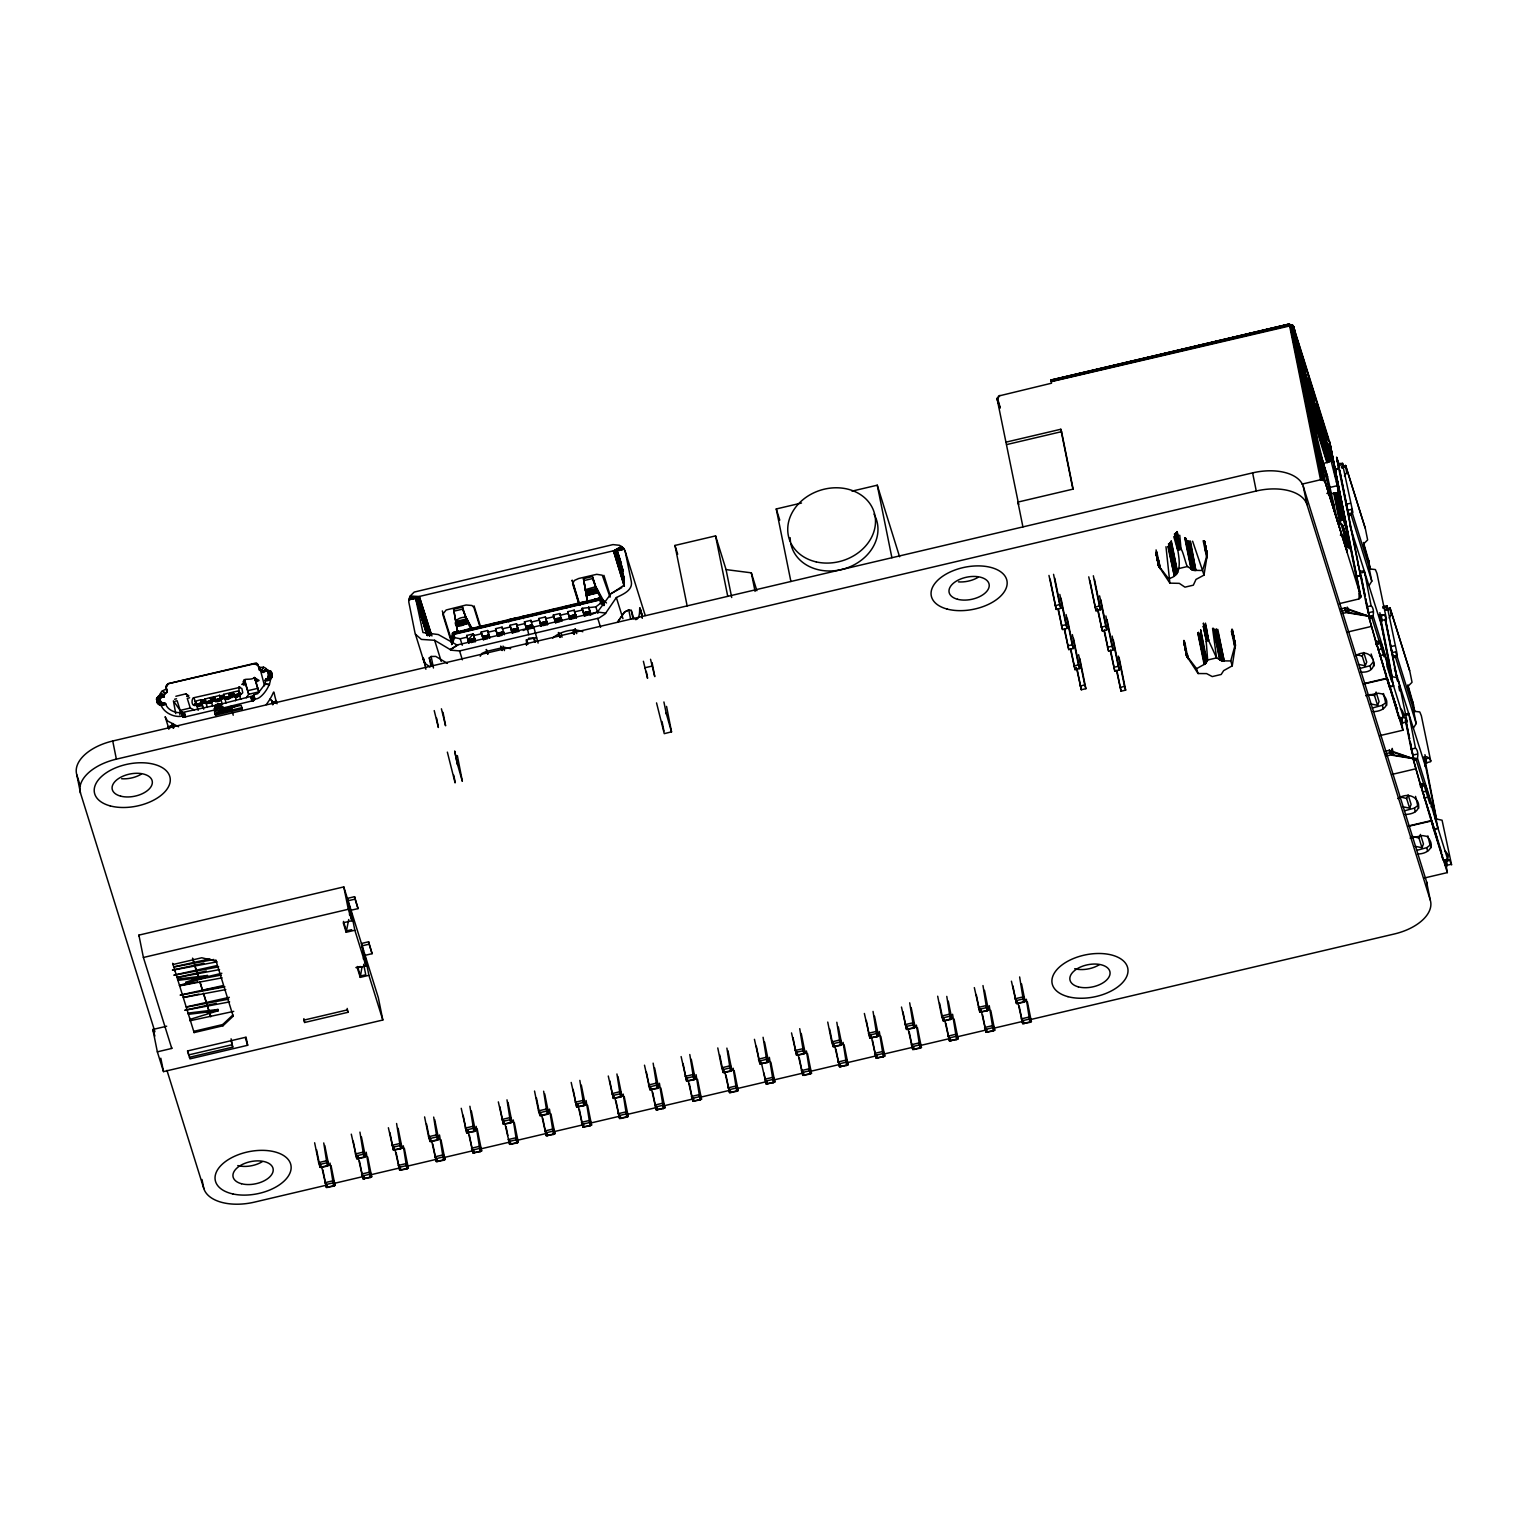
<?xml version="1.0" encoding="UTF-8"?>
<svg xmlns="http://www.w3.org/2000/svg" width="1528" height="1528" viewBox="0 0 1528 1528"><rect width="100%" height="100%" fill="white"/><g stroke="black" fill="none" stroke-linecap="round" stroke-linejoin="round"><path stroke-width="1.5" d="M219.516 708.725C217.072 695.144 215.849 711.284 221.77 708.304L253.954 700.454L253.648 694.801L257.735 693.674L265.318 683.761L265.356 680.781C270.8 681.545 274.925 675.166 270.055 671.231C263.637 668.557 265.108 675.682 260.639 670.62C257.277 670.467 260.123 662.025 254.851 663.286L168.29 683.646L165.96 687.619M429.998 667.01L424.746 663.152L423.256 658.014M451.352 642.849L450.703 639.621L452.651 632.955L458.725 631.885M464.951 629.842L473.241 628.791M479.391 626.747L487.68 625.391M493.831 623.348L502.101 622.011M524.448 621.877L525.842 626.423L532.355 624.914L533.138 627.97L526.644 629.498L524.448 621.877L530.942 620.349L533.138 627.97M537.359 613.377L545.4 611.83M551.532 609.767L559.821 608.431M553.308 615.096L555.504 622.717L561.521 619.547L554.874 620.425L561.215 618.114L554.702 619.623L553.308 615.096L559.802 613.568L561.998 621.189C562.839 615.708 551.818 618.171 555.504 622.717L559.821 621.705M566.315 606.902L573.898 604.515M606.501 602.968L600.313 597.983L452.651 632.955L456.643 632.076M1005.844 442.184L1060.814 429.253L1072.885 489.151L1017.915 502.082L1018.66 504.488L997.173 399.209L998.567 396.038L1051.531 383.203L1050.977 380.014L1289.231 323.993L1293.643 326.476L1302.123 362.613L1331.576 457.292L1329.417 461.571L1322.293 463.843M1289.231 323.993L1320.517 479.773L1324.814 480.919L1347.276 552.009L1344.315 537.417L1340.686 534.475M1342.635 464.588L1342.635 463.347L1338.031 463.633L1338.299 465.601L1342.635 464.588L1352.891 512.453L1348.746 516.044L1360.13 573.153M1397.7 681.278L1393.154 658.434L1397.299 654.844L1387.042 605.718L1382.706 606.731M1232.771 631.694L1235.426 645.389L1232.256 665.826L1223.641 670.639L1221.178 674.478L1212.258 676.579L1206.604 673.6L1198.086 673.542L1186.626 655.97L1183.665 640.729M1365.325 574.108L1365.058 575.254M265.356 680.781C270.456 678.795 266.636 664.241 268.852 673.791L272.175 674.956L271.105 671.441L266.923 670.009M595.175 600.122L600.313 597.983L600.428 603.369L603.942 605.585M462.354 781.171L457.349 755.615M656.543 702.899L664.26 733.65L671.537 731.836L666.552 706.394M182.844 716.88C181.431 703.816 179.903 719.707 185.556 716.823L215.696 709.718C220.987 709.412 214.627 702.46 220.72 704.179L253.686 695.698M1158.53 565.876L1155.894 552.372L1158.491 565.57L1168.462 578.539C1182.787 576.151 1179.253 559.611 1177.668 549.278C1181.316 539.9 1185.69 565.895 1187.504 566.506L1193.158 570.288L1202.555 570.517L1203.988 575.12L1196.004 579.418L1193.33 585.186L1184.945 587.153L1179.291 583.352L1169.894 583.142L1158.53 565.876L1156.314 553.231M243.888 685.06L243.143 681.431L244.957 681.01L248.701 694.285L258.805 691.897L255.061 678.623L255.806 682.252L259.091 680.418L254.412 677.706C250.535 680.991 240.794 676.961 245.072 682.653L241.749 684.391L245.702 684.639L248.701 694.285L246.275 697.78M1302.123 362.613L1303.69 377.683M181.813 712.468C176.026 713.633 167.488 709.985 165.788 704.217C155.55 709.832 155.054 694.61 164.203 696.348C163.515 692.833 169.608 692.833 166.476 688.861L162.312 691A7.678 6.379 -17.3 0 0 160.497 693.349L159.791 696.023M534.876 642.142L533.635 638.169L526.415 639.869L526.491 645.37M258.308 665.902L254.737 663.706L167.755 683.837L166.055 686.034L167.106 692.165M179.865 714.856L180.17 710.405L177.153 700.76L175.338 701.18M233.23 715.219L231.759 710.043L220.013 711.15L215.295 713.92L241.997 707.636L242.245 708.839L215.543 715.123L215.295 713.92L220.49 711.876L217.473 704.217M230.843 708.152L238.884 704.847L215.295 713.92L228.34 708.228M226.087 702.976L223.68 694.342L238.406 690.885L240.354 694.915L242.742 692.776L241.882 688.498L238.693 687.161L240.259 687.294L193.96 697.685C191.344 698.029 190.675 707.54 196.577 705.21L198.162 710.348M165.788 704.217C159.103 704.274 155.894 690.79 164.336 696.959M1311.826 417.354L1293.738 326.801L1291.599 325.502L1051.226 381.675M1207.235 554.721L1204.58 541.581L1207.235 555.103L1203.988 575.12M193.578 704.561L194.228 705.229M467.358 622.259L456.49 624.818L453.587 609.233L462.564 607.113L466.384 620.024L471.101 629.441M585.243 588.547L587.573 602.204L583.448 578.692L592.425 576.572L596.245 589.483L600.962 598.9M349.473 914.89L350.332 907.88L343.781 886.909L138.895 935.117L143.403 957.483L171.766 1048.437L157.346 1051.837L152.838 1029.471L166.686 1026.224M416.036 600.275L419.283 596.474L613.473 550.787L618.019 553.136L624.016 585.224L610.818 593.972L597.467 612.059L456.967 645.007L438.326 634.559L422.95 632.516L416.036 600.275L426.732 634.387M480.212 656.276L481.969 653.411L486.286 651.444L504.316 647.261L510.658 648.712M157.728 703.453L159.752 700.76L157.174 702.498L157.651 697.666L160.306 695.144L157.174 702.498L157.728 703.453L160.115 701.199L158.129 703.873L160.516 701.6L158.568 704.255L160.994 701.944L159.046 704.561L161.49 702.211L159.542 704.79M157.021 702.04L157.269 697.799L159.867 695.202L159.218 699.576L157.021 702.04L156.544 698.716L159.447 695.336L156.945 698.048M173.237 723.565L173.676 727.939L171.995 723.642M165.883 687.027L168.29 683.646M157.346 1051.837L163.515 1071.605L382.821 1020.016L368.897 975.322L360.245 977.366L357.285 967.873L365.937 965.83L354.84 930.246L346.168 932.271L348.728 919.512M357.285 967.873L357.514 966.517L360.474 976.01L365.765 974.769L363.645 964.34M360.245 977.366L361.926 967.434M363.358 958.992L364.39 952.975L368.897 975.322M452.059 642.18L453.491 632.917M452.078 642.237L453.606 633.108L599.759 598.728L604.4 604.171L599.721 599.033M1232.256 665.826L1230.747 660.936L1222.228 660.879L1216.574 657.899L1207.54 638.131L1206.165 640.824L1207.655 660L1205.191 663.84L1196.577 668.653L1198.086 673.542M454.141 634.75L451.677 644.453L453.931 633.967L599.74 599.664L604.381 604.553L599.702 599.339L453.835 633.642L454.714 637.654L451.677 644.453L453.721 633.375M220.49 711.876L223.47 711.322M227.882 708.476L231.549 708.419L227.939 708.247M585.51 590.075L585.358 589.101M451.677 644.453L454.026 634.33L599.778 600.026L604.4 604.687L599.836 600.466M166.361 689.319L166.858 692.566M258.709 667.602L263.465 667.201A7.678 6.379 -17.3 0 1 266.025 668.519L267.935 671.269M1303.269 372.985L1293.738 326.801L1324.814 480.919L1360.837 596.436L1358.831 598.976L1339.388 603.636M1400.412 708.725C1404.461 710.997 1404.805 720.624 1399.132 717.606M1446.137 852.185C1452.841 858.984 1440.77 864.905 1442.47 854.725M1230.747 660.936L1235.235 644.549L1232.275 629.345L1235.426 644.892M1328.653 444.361L1329.818 442.719L1328.52 440.541M1373.519 661.605L1370.1 665.711L1359.996 668.443M1383.489 693.559L1385.667 702.746L1382.42 705.267L1372.373 707.98M1415.539 796.394L1417.736 805.581L1414.489 808.102L1404.404 810.833M1427.878 835.931L1430.055 845.137L1426.827 847.639L1416.762 850.37M1192.604 541.179L1202.555 570.517L1207.235 554.339M254.737 663.706L256.589 663.381L258.137 665.329M1348.422 513.465L1339.617 469.822L1348.746 516.044M1392.81 655.856L1385.418 619.05L1393.154 658.434M251.929 701.199L250.878 697.074L252.483 701.027L252.005 696.73L253.514 700.664L253.285 696.119C255.653 707.426 277.676 680.934 268.221 672.511L270.418 671.174M465.792 616.644L468.065 623.386L456.681 626.06L457.751 632.592L453.587 609.233M595.653 586.084L597.925 592.826L586.523 595.519L585.74 591.508L587.497 602.471M1365.249 665.769L1366.72 662.063L1363.74 652.513L1362.231 656.104L1365.249 665.769L1358.43 664.394M1377.568 705.325L1379.058 701.619L1376.079 692.069L1374.551 695.66L1377.568 705.325L1370.769 703.95M1409.637 808.159L1411.108 804.454L1408.148 794.904L1406.62 798.495L1409.637 808.159L1402.838 806.784M1421.976 847.696L1423.447 843.991L1420.467 834.46L1418.958 838.032L1421.976 847.696L1415.157 846.321M314.634 1142.772L318.645 1162.598L320.116 1167.354L321.548 1167.43L327.336 1166.074L323.745 1142.944M321.797 1167.277L326.381 1187.447L333.601 1186.167L330.01 1163.037M351.287 1134.158L356.769 1158.721L363.97 1157.441L359.939 1132.114M357.991 1156.448L363.034 1178.814L370.234 1177.534L366.204 1152.207M388.379 1127.74L393.422 1150.106L400.623 1148.827L396.592 1123.5M395.083 1150.03L399.687 1170.2L406.887 1168.92L403.296 1145.79M424.593 1116.911L428.585 1136.736L430.056 1141.492L431.507 1141.569L437.275 1140.213L433.685 1117.083M431.736 1141.416L436.32 1161.586L443.54 1160.306L439.51 1134.979M461.227 1108.297L466.708 1132.859L473.928 1131.58L469.898 1106.253M467.95 1130.586L472.973 1152.952L480.193 1151.673L476.163 1126.346M498.338 1101.879L503.361 1124.245L510.581 1122.965L506.99 1099.835M505.042 1124.169L509.626 1144.338L516.846 1143.059L513.255 1119.928M534.533 1091.049L538.524 1110.875L540.014 1115.631L541.447 1115.707L547.215 1114.351L543.643 1091.221M541.695 1115.555L546.279 1135.724L553.48 1134.445L549.45 1109.099M571.186 1082.435L576.667 1106.998L583.868 1105.718L579.838 1080.391M577.89 1104.725L582.932 1127.091L590.133 1125.811L586.103 1100.485M608.278 1076.018L613.32 1098.384L620.521 1097.104L616.93 1073.974M614.982 1098.307L619.585 1118.477L626.786 1117.197L623.195 1094.067M644.491 1065.188L649.954 1089.77L657.174 1088.49L653.144 1063.144M651.635 1089.693L656.219 1109.844L663.438 1108.564L659.408 1083.237M681.125 1056.574L686.607 1081.136L693.827 1079.857L689.796 1054.53M688.288 1081.06L692.872 1101.23L700.091 1099.95L696.061 1074.623M717.778 1047.941L721.77 1067.766L723.26 1072.522L724.692 1072.599L730.479 1071.243L726.889 1048.112M724.941 1072.446L729.524 1092.615L736.744 1091.336L733.154 1068.206M754.431 1039.326L759.913 1063.889L767.113 1062.609L763.083 1037.283M761.593 1063.813L766.177 1083.982L773.378 1082.703L769.348 1057.376M791.523 1032.909L796.566 1055.275L803.766 1053.995L799.736 1028.669M798.227 1055.199L802.83 1075.368L810.031 1074.089L806.44 1050.958M827.737 1022.079L831.729 1041.905L833.199 1046.661L834.651 1046.737L840.419 1045.381L836.828 1022.251M834.88 1046.584L839.464 1066.754L846.684 1065.474L843.093 1042.344M864.37 1013.465L869.852 1038.028L877.072 1036.748L873.042 1011.421M871.094 1035.755L876.117 1058.121L883.337 1056.841L879.307 1031.515M901.482 1007.048L906.505 1029.414L913.725 1028.134L909.695 1002.807M908.186 1029.337L912.77 1049.507L919.99 1048.227L916.399 1025.097M937.676 996.218L941.668 1016.044L943.158 1020.8L944.591 1020.876L950.359 1019.52L946.787 996.39M944.839 1020.723L949.423 1040.874L956.624 1039.613L952.593 1014.267M974.329 987.604L979.811 1012.166L987.012 1010.887L982.981 985.56M981.033 1009.893L986.076 1032.26L993.276 1030.98L989.246 1005.653M1011.421 981.186L1016.464 1003.552L1023.665 1002.272L1019.634 976.946M1018.125 1003.476L1022.71 1023.645L1029.929 1022.366L1026.339 999.236M1357.647 565.475L1358.163 563.03M261.67 670.792L263.465 667.201L261.326 670.696M645.236 615.459L624.723 549.946L619.585 545.305L612.976 544.598L414.203 592.081L410.268 595.958L408.74 601.726L414.947 632.668L424.001 661.758M552.735 638.055C559.687 631.599 573.955 627.721 582.798 631.732M1387.615 610.321L1387.042 605.718M1369.107 585.51L1371.8 581.194L1368.534 564.997L1351.573 510.619M1413.515 727.901L1416.189 723.565L1412.922 707.369L1395.981 652.991M415.387 634.158L421.384 639.411L434.64 640.289L451.257 650.202L459.584 650.928L599.014 618.057L605.088 614.008L616.357 597.543C622.488 594.507 632.859 590.553 631.351 581.748L625.086 550.844M617.885 621.743L624.57 612.002L628.791 609.978L631.255 610.379L633.91 618.84M617.522 622.144L624.207 612.461M999.885 395.389L997.173 399.209L999.98 408.224M158.702 696.673L156.544 699.633L160.306 695.144M230.059 697.322C236.783 699.499 231.244 687.18 234.166 695.813C235.427 701.829 246.256 689.185 234.07 695.393M194.037 697.799C192.146 697.494 195.527 698.525 194.648 701.428L200.894 699.709L203.702 709.145M1398.999 718.179L1376.938 644.835L1379.44 641.512L1381.369 643.689L1393.536 685.766L1389.2 686.779L1368.534 616.204L1344.946 607.915L1340.362 609.042M1441.63 852.337L1421.346 787.206L1423.848 783.883L1425.758 786.06L1437.924 828.138L1433.608 829.169L1412.922 758.595L1389.334 750.286L1384.75 751.432M266.197 704.637C277.447 689.835 271.201 686.301 277.046 703.797M1304.148 384.827L1305.16 382.63L1293.738 326.801M1342.978 468.217L1342.635 463.347M1365.65 598.689L1369.088 615.975L1347.333 612.365L1348.25 609.748L1368.534 616.204C1373.424 622.87 1375.372 608.851 1371.113 605.776L1364.332 570.918L1359.71 571.224L1359.996 573.191L1364.332 572.179M1417.315 759.034L1413.553 758.117L1410.038 741.042L1413.476 758.365L1391.721 754.756L1392.638 752.12L1412.922 758.595C1417.812 765.241 1419.76 751.241 1415.501 748.166L1408.74 713.309L1404.404 714.321M158.893 695.87L156.505 699.136L159.867 695.202M1365.726 695.756L1378.275 693.234L1382.534 693.999C1392.275 703.95 1383.795 711.647 1373.099 711.609M1410.115 838.127L1422.663 835.625L1426.923 836.37C1436.664 846.34 1428.202 854.037 1417.487 853.999M157.174 702.498L159.389 700.034M163.725 702.765L161.471 705.229L165.712 703.911M1375.582 641.168L1376.308 644.797L1379.44 641.512L1375.582 641.168L1369.413 618.553M1386.66 664.451L1388.494 660.306L1381.331 624.78L1349.969 525.842M1419.97 783.558L1420.696 787.187L1423.848 783.883L1419.97 783.558L1413.82 760.925M1431.067 806.841L1432.882 802.678M1377.129 645.122L1380.185 641.989M1421.517 787.493L1424.573 784.38M1360.76 672.072C1383.241 673.943 1373.195 644.167 1355.68 655.741M1405.168 814.443C1429.96 813.927 1416.38 786.423 1397.795 798.59M223.68 694.342C222.305 699.385 229.754 701.352 230.193 697.035L195.527 705.057C197.093 694.61 193.426 711.704 202.345 704.771M157.403 702.995L159.752 700.76M194.113 1032.584L193.865 1031.343L222.725 1024.543L232.886 1014.955L233.154 1016.196L222.973 1025.785L194.113 1032.584L172.664 963.308L172.912 964.55L201.772 957.769L216.002 961.207L215.754 959.966L233.154 1016.196M164.126 702.842L161.471 705.229L165.54 703.682M635.266 619.547C641.913 620.139 638.379 601.402 640.538 610.092M611.563 593.246L621.8 587.631M1389.2 618.057L1391.11 614.676L1389.831 607.628L1409.752 671.002L1412.044 682.309L1407.918 686.339L1414.718 711.36L1419.779 711.933L1421.365 715.811L1430.628 760.505C1432.118 763.675 1428.202 753.953 1423.829 757.315L1436.263 818.97L1442.069 820.211L1451.6 864.924L1449.709 860.379L1444.495 859.825L1445.87 866.605L1443.807 859.806M430.972 666.227L429.292 657.899L431.144 656.467L435.747 656.41L447.437 663.4M588.662 606.769L590.839 614.409L584.345 615.937L582.168 608.297L595.844 606.864L600.428 603.369M1380.987 614.581L1382.21 621.017L1380.987 617.465C1384.483 609.061 1387.214 623.5 1386.24 618.114L1376.976 573.439L1375.391 569.562L1370.31 568.97L1363.53 543.968L1367.636 539.938L1365.363 528.631L1345.729 465.639L1341.393 466.651M1404.709 717.644C1398.578 713.958 1405.13 729.276 1401.653 719.974C1405.206 711.551 1407.88 726.125 1406.906 720.624L1398.655 681.01M1424.936 754.679L1426.617 763.389L1425.395 759.836L1428.451 757.525M1446.08 859.538L1447.264 865.956L1446.061 862.346L1449.117 860.035M164.47 702.956L161.471 705.229L165.349 703.472M263.083 671.594L266.541 668.997L262.816 671.384M1344.411 475.972L1346.684 472.706L1345.442 465.257L1365.211 528.096M465.983 617.197C451.18 616.949 451.868 632.554 467.625 622.794M595.844 586.637L585.453 589.636M457.426 645.007L450.263 649.667L457.903 644.969M164.814 703.109L161.471 705.229L165.1 703.281M1359.156 598.823L1359.041 593.628M240.755 699.385L239.38 694.934L240.985 694.17L239.266 694.533L239.724 692.49L238.865 692.986L240.354 694.915M621.476 546.279L613.912 550.729L623.94 583.868M1173.79 536.614L1177.687 550.233L1180.724 548.59L1177.668 549.278L1174.459 533.921M1177.668 549.278L1180.323 547.845L1177.209 531.687M571.911 633.375L573.936 632.306L573.401 630.319M163.649 696.023L160.001 697.971L164.241 696.653M541.065 626.117L547.1 622.946L546.795 621.514L545.362 616.968L538.868 618.496L541.065 626.117L538.868 618.496M327.336 1166.074L328.768 1165.31L324.776 1145.484M363.97 1157.441L365.421 1156.696L361.429 1136.87M400.623 1148.827L402.074 1148.063L398.082 1128.237M333.601 1186.167L335.033 1185.403L331.041 1165.577M437.275 1140.213L438.727 1139.449L434.716 1119.623M370.234 1177.534L371.686 1176.789L367.694 1156.963M473.928 1131.58L475.38 1130.835L471.369 1111.009M406.887 1168.92L408.339 1168.156L404.347 1148.33M510.581 1122.965L512.014 1122.201L508.022 1102.376M443.54 1160.306L444.992 1159.542L440.981 1139.716M547.215 1114.351L548.667 1113.587L544.675 1093.761M480.193 1151.673L481.645 1150.928L477.194 1128.886M583.868 1105.718L585.319 1104.973L581.328 1085.147M516.846 1143.059L518.279 1142.295L514.287 1122.469M620.521 1097.104L621.972 1096.34L617.961 1076.514M553.48 1134.445L554.931 1133.68L550.939 1113.855M657.174 1088.49L658.625 1087.726L654.614 1067.9M590.133 1125.811L591.584 1125.066L587.592 1105.241M693.827 1079.857L695.259 1079.112L691.267 1059.267M626.786 1117.197L628.237 1116.433L624.226 1096.607M730.479 1071.243L731.912 1070.479L727.92 1050.653M663.438 1108.564L664.89 1107.819L660.879 1087.993M767.113 1062.609L768.565 1061.865L764.573 1042.039M700.091 1099.95L701.524 1099.186L697.532 1079.36M803.766 1053.995L805.218 1053.231L801.226 1033.405M736.744 1091.336L738.177 1090.572L734.185 1070.746M840.419 1045.381L841.871 1044.617L838.318 1026.988M773.378 1082.703L774.83 1081.958L770.838 1062.132M877.072 1036.748L878.524 1036.003L874.513 1016.177M810.031 1074.089L811.483 1073.324L807.491 1053.499M913.725 1028.134L915.157 1027.37L911.165 1007.544M846.684 1065.474L848.135 1064.71L844.124 1044.885M950.359 1019.52L951.81 1018.756L948.258 1001.126M883.337 1056.841L884.769 1056.096L880.777 1036.27M987.012 1010.887L988.463 1010.142L984.471 990.316M919.99 1048.227L921.422 1047.463L917.43 1027.637M1023.665 1002.272L1025.116 1001.509L1021.563 983.898M956.624 1039.613L958.075 1038.849L954.083 1019.023M993.276 1030.98L994.728 1030.216L990.736 1010.39M1029.929 1022.366L1031.381 1021.602L1027.37 1001.776M624.092 582.378L614.332 550.729L622.297 546.871L613.912 550.729L623.882 582.378M624.57 612.002L628.791 609.978L630.644 619.203M229.945 696.959L233.536 694.247C223.986 691.783 235.465 698.372 224.941 698.716L223.833 695.068L219.803 696.004L222.458 704.733M163.878 696.214L160.001 697.971L164.088 696.443M523.302 630.491L527.485 628.619L528.707 634.674M215.295 713.92L220.51 711.647M624.322 580.201L615.173 550.825L623.023 547.559L614.753 550.768L623.882 580.143M590.171 615.02L596.569 612.365M1356.444 576.954L1360.799 575.158L1365.211 596.531L1360.913 574.872M1356.367 576.915L1360.436 575.311L1356.176 576.877M215.696 709.718L214.665 705.592L216.269 709.546C214.359 704.733 218.026 702.67 218.084 708.725L216.69 704.866L217.301 709.183L215.792 705.248L181.622 712.64M219.65 695.297L221.006 700.053L215.658 701.295L214.359 696.787L215.754 701.619L221.102 700.359L219.65 695.297C212.583 698.277 196.577 697.169 203.281 708.343M215.295 699.709L220.643 698.449L215.372 700.091L214.359 696.787L215.467 700.492L220.72 698.831L219.803 696.004L223.947 695.622L220.185 697.685L224.215 696.73L220.318 698.239L224.349 697.284L220.452 698.716L224.616 698.22M234.357 696.634L239.571 694.82L238.502 691.344L239.476 694.419L234.262 696.233L233.268 693.139L229.181 693.808L230.193 697.035L229.295 694.361L233.268 693.139L234.357 696.634L239.667 695.24L238.693 687.39M489.246 636.03L483.345 639.697L482.924 638.188L489.075 635.094L487.661 630.529L481.167 632.057L483.345 639.697L487.68 638.666M495.588 628.676L497.154 634.005L503.801 633.127L497.784 636.297L495.588 628.676L502.082 627.149L504.278 634.769L503.495 631.809L497.154 634.005L497.784 636.297L502.101 635.285M497.345 634.788L503.686 632.649M510.027 625.277L511.574 630.606L518.24 629.727L512.205 632.898L511.784 631.408L517.935 628.409L516.521 623.749L510.027 625.277L512.205 632.898L518.699 631.37L518.107 629.249M526.205 628.008L532.355 625.028L525.842 626.423L532.661 626.327L526.644 629.498L526.205 628.008L532.546 625.85M540.645 624.608L546.967 622.469M555.065 621.208L561.406 619.069M567.728 611.697L569.295 617.025L575.941 616.147L569.925 619.317L569.505 617.828L575.655 614.829L574.222 610.169L567.728 611.697L569.925 619.317L576.419 617.789L575.827 615.669M582.168 608.297L583.734 613.645L590.381 612.766L584.345 615.937L583.925 614.428L590.266 612.27M1206.222 641.76L1209.145 639.869M224.845 698.296L230.098 696.615L229.181 693.808L233.154 692.604L234.166 695.813L239.399 694.037M189.587 697.78L187.256 698.372L190.274 708.018L194.4 709.985M623.863 578.004L615.574 550.92L623.691 548.285L615.173 550.825M196.539 704.121L201.868 702.88L196.615 704.504L195.699 701.677L196.806 705.325L202.04 703.644L200.894 699.709M215.658 701.295L220.911 699.671L215.563 700.913L214.455 697.265L210.406 698.22L211.723 702.555L206.184 703.128L211.418 701.447L210.31 697.742L212.659 706.127M196.711 704.905L201.963 703.243L201.028 700.416L205.077 699.48C203.53 707.579 219.631 698.372 206.375 703.816M206.089 702.708L211.341 701.027L210.406 698.22L214.569 697.818L215.563 700.913L220.796 699.232L219.917 696.558L223.947 695.622M235.465 700.779C238.387 692.471 223.489 697.532 233.536 694.247M229.697 696.023L233.669 694.82L229.83 696.52L233.918 695.775M185.671 982.16L196.558 978.818M200.913 977.481L207.426 975.494L207.674 976.736L179.406 985.407M207.139 1012.797L218.026 1009.454L218.275 1010.715L190.007 1019.367L189.739 1018.125M196.997 706.031L202.25 704.465L201.028 700.416L205.191 700.034L207.33 707.388M215.754 701.619L221.006 700.053M225.132 699.404L230.384 697.838L229.295 694.361L233.402 693.693L229.563 695.488M597.238 599.53L601.383 598.346L595.08 599.797L601.134 598.193M616.338 551.207L622.755 571.606L616.338 551.207L624.245 549.087L615.975 551.054L624.303 578.138M234.166 695.813L239.476 694.419M599.893 598.288L594.831 599.587L599.816 598.499M239.877 696.042L234.452 696.997L239.667 695.24L238.731 692.432L239.724 692.49M458.457 631.484L453.377 632.745L458.476 631.656M594.984 599.568L600.905 598.078M458.629 631.637L452.536 633.146L456.662 632.306M1341.145 611.41L1345.69 610.283L1348.059 611.429L1347.238 607.055M1385.552 753.781L1390.079 752.674L1392.466 753.801L1391.645 749.427M456.624 632.382L452.441 633.375L456.7 632.592M497.02 633.26L503.495 631.809M511.441 629.861L517.935 628.314L511.422 629.803L517.935 628.409L511.784 631.408M532.355 624.914L525.842 626.423M540.301 623.08L546.795 621.514L540.282 623.023L546.795 621.629L540.434 623.825L547.1 622.946L547.559 624.589L543.223 625.601M561.215 618.114L554.702 619.623M569.161 616.281L575.655 614.734L569.123 616.242L575.655 614.829L569.505 617.828M583.601 612.9L590.075 611.334L583.562 612.843L590.075 611.448L583.925 614.428M594.869 599.301L600.485 597.964L594.831 599.262M1051.111 380.281L1289.288 324.127L1051.226 380.625M453.128 632.611L458.476 631.351L452.88 632.688M1051.035 380.071L1289.384 324.375M1050.997 380.453L1289.212 324.413M1051.073 380.873L1289.288 324.834M1051.149 381.37L1289.384 325.33M1006.589 444.591L1061.559 431.66L1073.172 489.246M790.893 581.48L776.262 508.958L801.512 503.018M852.013 491.137L877.263 485.197L899.591 556.784M687.142 605.89L674.956 545.439L715.562 535.889L726.067 569.6L731.702 597.505M454.026 611.143L462.678 609.118L462.564 607.113M585.625 590.782L595.901 588.528L597.925 592.826L596.035 587.134M456.089 622.45L466.384 620.024M585.95 591.909L596.245 589.483M456.242 623.367L466.728 620.903M597.219 591.718L586.332 594.277L586.103 592.807L596.589 590.343M456.356 624.169L467.071 621.648M586.217 593.609L596.932 591.107M597.486 592.234L586.523 595.519L585.682 591.145M456.643 625.792L467.874 623.157M586.504 595.251L597.715 592.597M186.645 696.405L188.823 695.909L185.881 693.827L175.854 696.29M516.292 617.904L508.232 619.776L508.9 621.972L508.595 620.483M530.865 614.905L522.671 616.376L523.34 618.592L523.034 617.083M580.373 602.796L588.586 601.325M174.555 699.251L176.541 698.774M256.971 679.864L254.412 677.706L255.176 680.285L257.353 679.788M466.728 635.457L468.924 643.078L466.728 635.457L473.222 633.929L475.418 641.55L471.082 642.581M454.714 637.654L460.234 638.761L467.071 637.157M481.511 633.757L473.565 635.629L473.222 633.929L468.122 639.946L474.654 638.513L468.217 640.461L474.788 639.258L468.332 640.958L474.979 640.06L468.504 641.588M487.661 630.529L487.986 632.229L495.931 630.357M510.352 626.977L502.425 628.829L502.082 627.149M516.521 623.749L516.846 625.449L524.792 623.577M539.212 620.177L531.286 622.049L530.942 620.349M545.362 616.968L545.706 618.649L553.652 616.777M568.072 613.396L560.146 615.249L559.802 613.568M574.222 610.169L574.566 611.869L582.512 609.997M205.191 700.034L201.161 700.97L205.325 700.588L201.429 702.097L205.459 701.142L201.562 702.651L205.86 702.632M247.975 690.656L258.079 688.288M205.917 701.925L211.246 700.664L205.993 702.288L204.924 698.754M224.673 697.513L230.021 696.252L224.75 697.876L223.833 695.068M230.098 696.615L195.393 704.618L194.992 703.014L196.577 705.21M196.806 705.325L202.25 704.465M224.941 698.716L230.384 697.838M211.628 702.25L206.28 703.51L211.532 701.868L210.539 698.774L214.455 697.265M175.739 713.614L173.409 700.874L180.17 710.405L190.274 708.018M181.717 712.163L182.558 716.097C171.843 718.389 158.167 709.508 159.886 697.36M213.996 708.706L223.012 706.585M178.604 726.774L167.488 720.949L165.139 716.689L168.214 726.64L172.53 725.609L173.161 728.226M271.545 700.225L272.099 702.192L276.415 701.18L272.251 702.842L272.71 704.809M154.92 1031.725L80.487 793.051L76.839 774.925A44.522 24.773 -11.4 0 1 112.728 741.004L1252.616 472.878A44.522 24.773 -11.4 0 1 1303.288 486.42L1426.617 881.923L1430.265 900.049A44.522 24.773 -11.4 0 1 1394.376 933.971L1029.891 1019.711M172.855 726.908L168.519 727.939L168.214 726.64M276.74 702.479L272.404 703.491L276.587 701.829L272.099 702.192M1341.393 467.893L1345.729 466.88M80.487 793.051A44.522 24.773 -11.4 0 1 116.376 759.149L1256.264 491.004A44.522 24.773 -11.4 0 1 1306.956 504.546L1430.265 900.049M1301.971 484.128L1320.517 479.773M1328.138 487.852L1337.325 485.694L1340.171 494.843M1329.112 494.193L1335.376 492.856L1339.674 494.002L1329.761 442.318L1293.204 325.674M644.701 667.812L651.921 666.112M1350.427 503.266L1346.111 504.297L1348.498 513.217L1352.242 514.153M1177.687 550.233L1181.068 549.45L1179.75 535.22M1347.581 510.295L1351.898 509.282M1337.248 521.086L1344.143 519.482L1346.989 528.612L1350.026 548.628L1347.18 546.718L1343.933 536.576L1340.342 535.163M1179.119 568.473L1187.504 566.506M1055.084 605.68L1059.668 604.611L1060.833 608.316L1056.23 609.405L1048.972 575.426M1094.85 607.113L1099.453 606.024L1100.599 609.748L1096.015 610.818L1088.757 576.839M1061.349 625.773L1065.933 624.704L1067.098 628.409L1062.495 629.498L1058.064 609.481M1101.115 627.206L1105.718 626.117L1106.864 629.842L1102.28 630.911L1097.371 608.583M1067.614 645.866L1072.198 644.778L1073.363 648.502L1068.76 649.591L1064.328 629.574M1107.38 647.299L1111.983 646.21L1113.129 649.935L1108.545 651.004L1104.095 630.988M1073.878 665.96L1078.462 664.871L1079.628 668.596L1075.024 669.684L1070.593 649.667M1372.927 616.663L1369.164 615.727L1366.777 606.807L1371.113 605.776M1113.645 667.373L1118.248 666.303L1119.394 670.028L1114.81 671.098L1110.359 651.081M1382.706 607.991L1387.023 606.979M1368.248 612.804L1372.583 611.773M1385.8 609.023L1390.117 608.01L1409.599 670.486M1385.781 610.283L1390.117 609.271M1080.143 686.053L1084.727 684.964L1085.892 688.689L1081.289 689.758L1076.38 667.43M1207.655 660L1216.574 657.899L1212.563 628.352M1381.904 620.387L1386.24 619.375M1347.467 632.057L1370.635 626.614M1119.909 687.466L1124.513 686.397L1125.659 690.121L1121.074 691.191L1116.624 671.174M1378.046 649.706L1382.382 648.693M1394.835 645.656L1390.499 646.669L1392.887 655.607L1396.649 656.524M358.029 908.606L355.069 899.113L347.849 900.813L350.81 910.287L358.029 908.606L354.572 896.688L347.372 898.388L351.879 920.754L343.227 922.778L346.168 932.271M1391.97 652.666L1396.305 651.654M1379.517 655.703L1383.852 654.691M143.403 957.483L348.308 909.275L351.879 920.754M1364.676 683.436L1386.87 678.203M1363.797 683.971L1387.367 678.527L1397.394 710.1M173.772 966.861L209.947 958.877M172.397 970.089L203.912 963.27M351.688 929.673L346.417 930.915L343.456 921.422M1389.315 687.103L1393.631 686.072L1403.334 717.167M173.963 975.112L216.976 965.581M177.057 977.404L206.337 971.044M205.745 977.06L221.846 973.279M372.087 953.682L369.127 944.189L361.907 945.889L364.867 955.382L372.087 953.682L368.63 941.783L361.429 943.483L365.937 965.83M180.208 995.091L223.222 985.56M1404.385 715.581L1408.72 714.55M186.263 1006.933L229.353 997.326M355.871 967.568L360.474 966.498M1402.57 722.897L1406.906 721.865M184.907 1010.18L216.422 1003.342M1379.784 735.656L1402.933 730.212L1400.737 717.32M189.778 1020.78L233.727 1011.383M1413.553 758.117L1411.165 749.178L1415.501 748.166M1412.636 755.176L1416.972 754.163M347.964 1012.3L347.219 1009.932L303.938 1020.112L304.664 1022.48L347.964 1012.3L347.181 1008.423M1426.293 762.759L1430.628 761.746M189.472 1057.28L232.753 1047.1L232.008 1044.732L188.727 1054.912L187.887 1050.767M1391.874 774.448L1415.024 768.985M247.67 1045.286L189.95 1058.866L187.486 1050.958L245.206 1037.378L247.67 1045.286L246.008 1036.996M1422.453 792.096L1426.77 791.065M1423.924 798.094L1428.241 797.081M1409.064 825.827L1431.278 820.593M1408.205 826.361L1431.774 820.918L1433.722 827.221M1431.946 820.937L1433.703 829.475L1438.039 828.462L1447.723 859.538M1446.978 865.268L1451.294 864.256M1424.172 878.046L1447.341 872.603L1445.144 859.691M316.563 1149.725L320.116 1167.354L328.768 1165.31L327.298 1160.573L318.645 1162.598L320.574 1164.26L326.343 1162.903M353.216 1141.11L356.769 1158.721L365.421 1156.696L363.951 1151.94L355.279 1153.984L357.227 1155.645L362.995 1154.289M389.869 1132.477L393.422 1150.106L402.074 1148.063L400.584 1143.326L391.932 1145.37L393.861 1147.031L399.648 1145.656M426.503 1123.863L430.056 1141.492L438.727 1139.449L437.237 1134.712L428.585 1136.736L430.514 1138.398L436.282 1137.042M463.156 1115.249L466.708 1132.859L475.38 1130.835L473.89 1126.079L465.238 1128.122L467.167 1129.784L472.935 1128.428M499.809 1106.616L503.361 1124.245L512.014 1122.201L510.543 1117.465L501.891 1119.489L503.82 1121.151L509.588 1119.795M536.462 1098.002L540.014 1115.631L548.667 1113.587L547.196 1108.831L538.524 1110.875L540.473 1112.537L546.241 1111.181M573.115 1089.388L576.667 1106.998L585.319 1104.973L583.83 1100.217L575.177 1102.261L577.106 1103.923L582.894 1102.567M609.748 1080.754L613.32 1098.384L621.972 1096.34L620.483 1091.603L611.83 1093.628L613.759 1095.29L619.528 1093.933M646.401 1072.14L649.954 1089.77L658.625 1087.726L657.135 1082.97L648.483 1085.014L650.412 1086.675L656.18 1085.319M688.765 1080.621L695.259 1079.112L693.788 1074.356L685.136 1076.4L687.065 1078.061L692.833 1076.705M719.707 1054.893L723.26 1072.522L731.912 1070.479L730.441 1065.742L721.77 1067.766L723.718 1069.428L729.486 1068.072M756.36 1046.279L759.913 1063.889L768.565 1061.865L767.094 1057.109L758.423 1059.152L760.371 1060.814L766.139 1059.458M805.218 1053.231L803.728 1048.495L795.076 1050.538L797.005 1052.181L802.792 1050.825M829.647 1029.032L833.199 1046.661L841.871 1044.617L840.381 1039.88L831.729 1041.905L833.658 1043.567L839.426 1042.211M866.3 1020.417L869.852 1038.028L878.524 1036.003L877.034 1031.247L868.381 1033.291L870.311 1034.953L876.079 1033.596M902.952 1011.784L906.505 1029.414L915.157 1027.37L913.687 1022.633L905.034 1024.658L906.963 1026.319L912.732 1024.963M939.605 1003.17L943.158 1020.8L951.81 1018.756L950.34 1014L941.668 1016.044L943.616 1017.705L949.385 1016.349M976.258 994.556L979.811 1012.166L988.463 1010.142L986.973 1005.386L978.321 1007.43L980.25 1009.091L986.037 1007.735M1012.892 985.923L1016.464 1003.552L1025.116 1001.509L1023.626 996.772L1014.974 998.796L1016.903 1000.458L1022.671 999.102M798.724 1054.759L803.059 1053.747M322.828 1169.818L326.381 1187.447L335.033 1185.403L333.562 1180.666L324.91 1182.691L326.839 1184.353L332.607 1182.997M359.481 1161.204L363.034 1178.814L371.686 1176.789L370.215 1172.033L361.544 1174.077L363.492 1175.739L369.26 1174.383M396.134 1152.57L399.687 1170.2L408.339 1168.156L406.849 1163.419L398.197 1165.463L400.126 1167.105L405.913 1165.749M432.768 1143.956L436.32 1161.586L444.992 1159.542L443.502 1154.805L434.85 1156.83L436.779 1158.491L442.547 1157.135M481.645 1150.928L480.155 1146.172L471.503 1148.216L473.432 1149.877L479.2 1148.521M508.748 1139.926L509.626 1144.338L518.279 1142.295L516.808 1137.558L508.156 1139.582L510.085 1141.244L515.853 1139.888M542.726 1118.095L546.279 1135.724L554.931 1133.68L553.461 1128.925L544.789 1130.968L546.737 1132.63L552.506 1131.274M591.584 1125.066L590.094 1120.31L581.442 1122.354L583.371 1124.016L589.159 1122.66M616.013 1100.848L619.585 1118.477L628.237 1116.433L626.747 1111.696L618.095 1113.721L620.024 1115.383L625.792 1114.027M652.666 1092.234L656.219 1109.844L664.89 1107.819L663.4 1103.063L654.748 1105.107L656.677 1106.769L662.445 1105.412M689.319 1083.6L692.872 1101.23L701.524 1099.186L700.053 1094.449L691.401 1096.493L693.33 1098.155L699.098 1096.779M725.972 1074.986L729.524 1092.615L738.177 1090.572L736.706 1085.835L728.035 1087.86L729.983 1089.521L735.751 1088.165M763.943 1072.981L766.177 1083.982L774.83 1081.958L773.359 1077.202L764.688 1079.245L766.636 1080.907L772.404 1079.551M799.278 1057.739L802.83 1075.368L811.483 1073.324L809.993 1068.588L801.341 1070.612L803.27 1072.274L809.057 1070.918M835.911 1049.125L839.464 1066.754L848.135 1064.71L846.646 1059.955L837.993 1061.998L839.923 1063.66L845.691 1062.304M872.564 1040.511L876.117 1058.121L884.769 1056.096L883.299 1051.34L874.646 1053.384L876.575 1055.046L882.344 1053.69M909.217 1031.878L912.77 1049.507L921.422 1047.463L919.951 1042.726L911.299 1044.751L913.228 1046.413L918.996 1045.056M945.87 1023.263L949.423 1040.874L958.075 1038.849L956.604 1034.093L947.933 1036.137L949.881 1037.799L955.649 1036.442M988.234 1031.744L994.728 1030.216L993.238 1025.479L984.586 1027.523L986.515 1029.184L992.302 1027.809M1019.157 1006.016L1022.71 1023.645L1031.381 1021.602L1029.891 1016.865L1021.239 1018.889L1023.168 1020.551L1028.936 1019.195M326.476 1185.174L254.507 1202.116A44.522 24.773 -11.4 0 1 203.816 1188.555L166.953 1070.364M333.429 1183.551L363.607 1176.445M370.578 1174.803L398.445 1168.251M407.728 1166.074L435.575 1159.504M444.877 1157.326L472.725 1150.775M479.697 1149.132L509.874 1142.046M516.846 1140.404L547.024 1133.299M553.976 1131.656L581.843 1125.105M591.126 1122.927L618.993 1116.376M628.275 1114.179L656.123 1107.628M663.095 1105.985L693.273 1098.899M700.244 1097.257L730.422 1090.152M737.394 1088.528L765.241 1081.958M774.524 1079.78L802.391 1073.229M811.674 1071.052L839.54 1064.481M846.493 1062.858L876.671 1055.753M883.642 1054.11L913.82 1047.024M920.792 1045.381L948.64 1038.83M957.941 1036.633L985.789 1030.082M995.072 1027.905L1022.939 1021.353M479.467 1151.424L472.973 1152.952L469.421 1135.342M585.09 1126.594L589.426 1125.563M428.508 633.872L417.106 597.83L408.816 599.759L416.838 598.136L428.184 634.216M482.924 638.188L482.561 636.603L489.075 635.094L482.6 636.66L481.167 632.057M590.152 611.773L583.62 613.167M575.712 615.173L569.199 616.548M561.292 618.573L554.76 619.948M546.852 621.972L540.339 623.348M532.432 625.353L525.899 626.747M503.571 632.153L497.058 633.528M517.992 628.753L511.479 630.128M489.151 635.533L482.619 636.928M482.561 636.603L489.075 635.209L482.714 637.405L489.38 636.507L489.839 638.169L487.986 632.229M179.635 985.655L197.475 981.912M183.303 997.402L198.907 994.136M1397.681 677.84L1391.855 676.579L1379.44 614.944L1384.043 615.135M468.16 640.117L474.692 638.78L473.222 633.929L475.418 641.55M202.517 990.43L223.394 986.42L202.517 990.43L199.71 981.453M174.192 966.957L213.92 959.489M172.721 970.165L217.129 961.819M174.287 975.189L218.695 966.823M177.477 977.519L219.554 969.592M190.885 980.785L221.254 975.074M180.056 985.751L222.114 977.844M180.514 995.167L224.922 986.821M183.723 997.497L225.781 989.59M186.702 1007.048L228.761 999.14M185.213 1010.256L229.62 1001.89M223.413 711.551L231.759 710.043L231.167 708.362M1345.939 611.486L1344.946 607.915L1345.939 611.486L1345.69 610.283M1390.327 753.877L1389.334 750.286L1390.327 753.877L1390.079 752.674M1341.832 613.492L1346.512 612.652L1368.534 616.204L1369.909 618.42L1369.088 615.975M1386.221 755.863L1390.9 755.042L1412.922 758.595L1414.298 760.81L1413.476 758.365M429.731 635.686L417.755 597.257L409.026 598.785L417.411 597.543L429.597 635.782M265.299 680.476L269.692 679.769L266.33 678.623M215.238 700.435L211.074 700.932C216.613 700.664 215.372 695.717 210.673 699.327L214.703 698.372L210.94 700.454L214.97 699.499L215.333 700.798M207.426 975.494L177.592 979.104L177.84 980.365L207.674 976.736M218.026 1009.454L188.173 1013.083L188.422 1014.325L218.275 1010.715M265.299 680.227L269.692 679.769L266.025 678.871M430.858 634.024L418.863 596.608L409.752 596.856L418.481 596.799L430.266 635.323L418.099 597.028L409.332 597.811L417.755 597.257M536.614 637.864L528.516 638.246M265.337 679.941L269.692 679.769L265.796 679.12M1380.987 617.465L1379.44 614.944M264.974 684.315L269.616 684.257M1337.764 522.958L1341.259 523.798L1342.978 526.014L1347.18 546.718M265.452 679.673L269.692 679.769L265.605 679.406M194.896 705.038L196.482 704.847L195.527 705.057M238.998 693.559L239.992 693.616M410.268 595.958L418.863 596.608L430.724 635.094M1326.858 493.372L1329.818 494.251M164.508 694.514L160.211 693.999L164.355 694.82M597.467 612.059L605.776 613.091M726.067 569.6L751.318 572.828L756.895 590.706M268.852 673.791L266.541 670.124L269.692 671.365L272.137 676.541L268.622 675.911L271.965 677.095L268.107 676.942L271.144 678.547L267.801 677.381M272.175 674.956L268.89 674.268L272.232 675.987L268.794 675.357L272.137 676.541M1357.609 654.958L1362.231 656.104M1369.947 694.495L1374.551 695.66M1399.705 796.756L1406.62 798.495M1412.044 836.313L1418.958 838.032M265.318 683.761L269.329 684.945M266.541 670.124L271.373 671.709L267.916 670.372M268.89 674.268L272.232 675.433L269.692 671.365M268.107 676.942L271.449 678.107M268.89 674.803L272.232 675.987M268.126 670.696L271.678 672.53M1290.167 325.502L1321.605 479.601L1324.814 480.919L1347.276 552.009M1389.544 675.089L1390.709 675.758M270.093 699.06L272.595 701.887M671.518 731.988L666.112 712.907M462.277 781.171L457.044 762.739M1345.538 527.16L1346.989 528.612L1350.026 548.628L1345.366 544.083M1389.869 674.956L1391.015 676.044M1444.8 851.115L1445.832 851.879M165.597 693.215L162.312 691L165.33 693.464M1325.731 473.966L1327.565 476.602L1337.267 519.864M244.385 680.17L245.072 682.653L244.365 679.693M185.919 693.884L188.441 695.985M1319.562 452.383L1332.282 501.165M1401.653 719.974L1400.106 717.453L1401.462 724.215L1399.419 717.415M1425.395 759.836L1423.829 757.315M466.174 617.694L472.706 629.479M1390.9 675.72L1391.53 676.694M180.17 710.405L182.902 713.27M1394.357 668.233L1425.719 767.171L1425.013 765.891M1333.333 503.705L1334.402 505.73M1196.577 668.653L1187.867 657.307L1188.612 659.389L1187.734 654.977M1380.624 623.5L1381.331 624.78M455.592 620.177L457.636 633.012M1184.792 641.989L1187.867 658.301L1186.626 655.97M603.675 600.943L597.009 588.853L601.516 598.938M1304.454 384.54L1307.949 391.474L1302.162 363.989L1305.103 382.325M272.118 700.703L273.226 703.701M471.655 629.479L467.167 619.394L468.065 623.386L466.04 619.069L455.898 621.457L456.681 626.06L455.822 621.705M595.442 585.51L592.425 576.572M465.582 616.051L462.678 609.118L468.065 623.386L466.938 619.088M1235.293 646.898L1234.777 645.599L1235.101 648.139L1231.339 631.14M1368.553 561.005L1369.203 562.915L1368.19 559.42L1370.482 569.256M1412.942 703.377L1413.591 705.306L1412.579 701.791L1414.871 711.647M271.793 701.066L273.13 704.446M182.653 716.747L181.813 712.755L183.112 716.957L182.08 712.85L183.513 717.014L182.481 712.927L183.952 717.033L182.902 712.907L184.449 716.995L183.971 712.812L185.556 716.823L184.506 712.697M217.835 704.121L219.726 708.495L219.134 704.389L220.662 708.476L219.631 704.351L221.77 708.304L220.72 704.179M534.494 638.685L535.086 642.104M1311.941 417.029L1314.768 425.242L1318.473 449.557M1187.294 656.601L1187.867 658.301M1397.394 710.214L1393.269 697.494L1397.241 709.966M596.799 588.547L597.925 592.826L592.501 578.577L583.849 580.602L585.148 587.936M238.616 691.878L239.571 694.82L234.262 696.233L233.154 692.604M1339.12 466.021L1336.618 457.139L1339.025 464.569M238.731 692.432L239.762 695.641M431.947 635.973L419.283 596.474L431.03 633.967M614.753 550.768L624.112 580.163M614.332 550.729L624.36 582.378M424.326 661.414L425.319 664.546M622.374 569.562L616.644 551.398L622.966 571.739M558.618 633.012L560.031 637.501M418.481 596.799L430.571 635.17M416.265 599.167L427.553 635.553M1297.998 351.746L1302.276 365.326M615.975 551.054L622.374 571.434M558.541 632.668L559.974 637.214M486.401 649.648L487.833 654.194M1338.318 464.359L1339.158 467.53L1335.071 470.49L1338.757 467.74L1336.809 458.877L1366.777 606.807M1292.784 325.216L1328.099 438.479M1292.497 325.025L1327.813 438.288M1291.924 324.719L1296.871 340.572M1299.698 349.625L1306.058 370.005M1308.866 379.078L1315.226 399.457M1316.639 403.984L1327.947 440.236M1350.599 513.217L1371.8 581.194M1395.007 655.607L1416.189 723.565M1299.736 351.726L1302.563 360.78M1299.01 351.631L1302.544 362.957M1302.2 363.53L1331.537 458.209M1302.047 364.466L1331.423 458.706M1301.932 364.925L1331.308 459.164M1301.722 365.383L1331.098 459.603M1301.474 365.822L1330.85 460.043L1337.325 485.694M1304.664 377.473L1330.544 460.482M1304.32 377.855L1330.2 460.864M1303.938 378.218L1329.818 461.227M1305.638 385.304L1329.417 461.571M1306.574 390.098L1328.959 461.895M1306.115 390.366L1328.5 462.144M1305.619 390.595L1328.004 462.392M1307.185 397.528L1327.469 462.602M1307.338 399.935L1326.934 462.755M1317.079 442.853L1311.903 416.113L1314.768 425.242M1373.004 615.631L1389.258 667.736L1392.046 681.622M1417.392 758.022L1433.646 810.126L1435.976 821.701M1371.323 615.975L1384.043 656.754M1386.87 665.807L1391.817 681.679M1415.711 758.346L1429.845 803.671M1320.345 453.529L1327.565 476.602M1342.806 525.575L1350.026 548.628M1319.848 452.746L1327.068 475.323M1342.31 524.772L1349.51 547.349L1344.143 519.482L1346.474 527.79M1319.199 452.059L1326.476 474.578M1342.023 524.41L1348.25 544.388M1319.504 453.988L1322.961 465.085M1342.654 528.249L1347.486 543.777M1340.82 523.569L1344.296 534.666M1345.213 538.887L1347.276 545.553M1330.582 494.862L1332.645 501.49M1343.36 535.851L1346.111 544.694M1342.997 535.526L1345.06 542.154M1342.596 535.239L1344.659 541.867M1330.067 496.218L1332.13 502.846M1342.157 534.991L1344.22 541.619M1402.933 730.212L1386.985 678.527M1447.341 872.603L1431.373 820.918M1433.703 829.475L1443.387 860.57M1371.151 654.003L1372.927 659.714M1206.604 555.161L1207.082 556.727L1204.675 545.267M1206.853 558.045L1203.166 540.721M1169.894 583.142L1165.979 546.699M1159.179 566.315L1159.676 567.881L1158.415 560.967M1060.814 429.253L1061.559 431.66M997.306 397.662L1000.038 407.002M997.115 398.598L999.923 407.613M1016.903 1000.458L1017.896 1003.629M1023.168 1020.551L1024.161 1023.722M980.25 1009.091L981.243 1012.243M986.515 1029.184L987.508 1032.336M943.616 1017.705L944.591 1020.876M949.881 1037.799L950.855 1040.969M776.262 508.958L779.757 520.15M906.963 1026.319L907.938 1029.49M913.228 1046.413L914.202 1049.583M870.311 1034.953L871.304 1038.104M876.575 1055.046L877.569 1058.197M833.658 1043.567L834.651 1046.737M839.923 1063.66L840.916 1066.83M674.956 545.439L677.687 554.244M797.005 1052.181L797.998 1055.351M803.27 1072.274L804.263 1075.445M617.713 552.467L621.38 563.947M616.968 551.627L622.603 569.715M615.574 550.92L624.073 578.061M616.357 597.543L622.966 618.706M760.371 1060.814L761.345 1063.985M766.636 1080.907L767.61 1084.059M603.904 575.33L610.264 595.672M610.073 597.2L602.28 575.196L596.703 574.318L578.673 578.501L574.375 580.468L572.599 583.753L579.036 604.496M596.397 587.917L597.925 592.826L596.684 588.433M595.844 606.864L597.868 613.358M597.792 618.42L600.561 627.301M589.006 608.469L590.839 614.409M572.198 580.373L580.01 605.374M723.718 1069.428L724.692 1072.599M729.983 1089.521L730.957 1092.692M574.566 611.869L576.419 617.789M558.465 632.496L559.859 636.947M545.706 618.649L547.559 624.589M687.065 1078.061L688.058 1081.213M693.33 1098.155L694.323 1101.306M538.104 643.078L533.807 627.129M526.415 639.869L527.809 644.358L527.007 640.327M516.846 625.449L518.699 631.37M650.412 1086.675L651.405 1089.846M656.677 1106.769L657.67 1109.939M500.745 646.077L502.139 650.527M474.062 605.871L480.403 626.213M480.212 627.741L473.871 607.399L471.961 605.489L466.135 604.992L446.138 609.997L442.738 614.294L451.295 641.817M486.324 649.476L487.718 653.927M466.537 618.458L468.065 623.386L466.823 618.974M613.759 1095.29L614.753 1098.46M620.024 1115.383L621.017 1118.553M460.234 638.761L462.258 645.255M459.584 650.928L462.354 659.809M442.318 610.913L450.779 638.035M434.64 640.289L441.248 661.452M577.106 1103.923L578.1 1107.074M583.371 1124.016L584.364 1127.167M427.935 634.578L416.628 598.46L427.802 634.827M416.437 598.804L427.592 635.4M416.074 599.912L427.191 635.553M429.292 657.899L431.927 666.361M540.473 1112.537L541.447 1115.707M546.737 1132.63L547.712 1135.801M503.82 1121.151L504.794 1124.322M510.085 1141.244L511.059 1144.415M467.167 1129.784L468.16 1132.936M473.432 1149.877L474.425 1153.029M430.514 1138.398L431.507 1141.569M436.779 1158.491L437.772 1161.662M351.02 910.096L363.798 951.065M365.077 955.21L378.314 997.65L382.821 1020.016M255.806 682.252L258.805 691.897M393.861 1147.031L394.854 1150.183M400.126 1167.105L401.119 1170.276M242.245 708.839L241.137 705.287L214.436 711.571L215.543 715.123M231.759 710.043L231.11 706.165M357.227 1155.645L358.201 1158.816M363.492 1175.739L364.466 1178.89M320.574 1164.26L321.548 1167.43M326.839 1184.353L327.813 1187.523M192.547 958.151L198.774 978.13M200.168 982.58L202.231 989.246M203.625 993.678L210.558 1015.891M192.643 958.801L193.846 962.659M194.725 965.429L196.272 970.452M197.15 973.202L198.277 976.85M203.377 993.2L206.356 1002.75M207.216 1005.519L210.73 1016.788M138.895 935.117L139.277 936.301M76.839 774.925L80.392 786.29M152.838 1029.471L154.882 1036.06M1435.021 831.442L1436.969 837.745M1387.367 678.527L1392.581 695.355M617.885 552.792L621.438 564.176M622.87 570.02L617.255 551.894L622.813 569.906M624.417 586.103L613.473 550.787L624.169 586.045M417.411 597.543L429.349 635.992M416.151 599.53L427.248 635.323M1421.346 787.206L1430.972 818.378M1376.938 644.835L1386.584 675.987M575.196 629.116L576.591 633.604M503.056 646.077L504.431 650.584M417.106 597.83L428.298 634.082M416.838 598.136L428.031 634.445M575.12 628.772L576.534 633.318M1298.838 351.65L1302.295 362.976M418.099 597.028L429.865 635.591M264.535 685.785L259.607 666.972L259.454 670.429M205.077 699.48L206.184 703.128M565.952 606.196L566.621 608.392M1407.842 684.869L1413.113 703.128M1363.454 542.478L1368.725 560.738M596.569 588.204L597.925 592.826M466.708 618.764L468.065 623.386M1337.726 462.144L1336.637 457.865M572.14 580.315L579.303 604.706M423.562 658.893L424.02 660.593M455.497 619.661L455.382 619.088M501.26 647.28L501.929 649.839M172.244 724.482L172.53 725.609L168.367 727.29L172.702 726.258L168.519 727.939L168.825 729.238M1331.136 495.588L1311.903 416.113M253.514 695.889L254.565 700.015M252.005 696.73L253.037 700.855M251.471 696.94L252.483 701.027M219.134 704.389L220.166 708.514M218.695 704.408L219.726 708.495M217.301 704.408L218.332 708.534M215.792 705.248L216.823 709.374M215.238 705.458L216.269 709.546M183.971 712.812L185.003 716.918M183.398 712.869L184.449 716.995M254.469 677.324L255.176 680.285M640.041 608.278L642.295 618.324M423.638 659.179L425.892 669.264M640.729 610.894L641.359 613.759M574.146 634.33L573.21 630.395L574.07 634.063M424.326 661.796L424.956 664.68M561.158 633.49L562.037 637.233M1203.988 540.874L1206.967 554.244L1204.484 541.141M1167.87 546.527L1174.287 575.674L1168.366 546.279M1232.122 631.408L1235.044 644.911L1231.874 629.23M1204.694 625.086L1207.54 638.131L1204.962 625.028M1232.466 632.936L1235.369 646.287M1217.759 631.408L1224.176 661.013L1217.778 629.364M1216.632 629.307L1223.489 661.013L1217.53 631.408M1203.491 626.002L1206.375 639.258M1197.914 632.764L1204.675 664.183L1198.64 632.306M253.801 695.011L254.698 699.117L253.954 695.488M181.66 711.991L182.558 716.097M1203.281 623.386L1206.585 638.704L1203.529 623.252M1203.338 626.518L1206.222 639.984L1203.415 626.365M1175.414 533.406L1178.26 546.833L1175.624 533.425M583.448 578.692L586.523 595.519L585.759 590.916L586.103 592.807M1205.172 625.143L1207.96 638.322L1205.859 625.258M1204.102 625.258L1206.853 638.303L1204.35 625.181M1175.07 533.807L1177.935 547.387L1175.242 533.711M253.877 695.202L254.698 699.117M1175.796 533.31L1178.585 546.604L1175.987 533.157M1158.224 560.948L1159.676 567.881M1406.066 721.808L1409.599 738.922L1406.18 721.579M1204.198 540.95L1206.967 554.244M1176.655 533.367L1179.463 546.852L1176.999 533.387M1174.86 534.571L1177.706 548.418L1174.956 534.361M1365.65 598.67L1369.164 615.727M1176.999 531.61L1180.323 547.845M1184.295 643.594L1187.027 656.906L1183.971 640.461M1392.218 748.376L1393.612 755.176M1348.288 608.259L1349.224 612.804M1204.79 542.459L1207.158 554.129L1204.408 541.007L1207.158 554.129M1200.416 633.394L1206.375 662.732L1200.645 629.994M1199.232 634.464L1205.191 663.84L1199.518 634.005M454.771 751.375L457.483 764.726M1436.186 819.505L1438.039 828.462M1395.389 669.894L1397.757 681.564M1398.693 686.244L1399.629 690.923M1384.998 619.298L1396.554 676.598M1405.302 720.051L1411.165 749.178M1430.323 844.163L1431.048 847.792M1379.86 612.671L1380.777 617.274M1417.984 804.626L1418.71 808.255M1426.827 847.639L1427.553 851.268M1391.798 677.133L1393.631 686.072M1398.082 712.334L1399.018 716.938M1414.489 808.102L1415.215 811.712M1385.915 701.791L1386.66 705.42M1360.894 596.837L1329.761 442.318L1330.85 460.043M1329.704 443.158L1360.78 597.276M1382.42 705.267L1383.146 708.896M1329.494 443.578L1360.398 597.906M1373.596 662.235L1374.321 665.864M1339.101 493.563L1345.92 527.351M1334.555 472.19L1335.51 476.87M1336.446 481.53L1345.098 524.906M1346.798 532.909L1348.212 539.919M1337.611 488.731L1344.697 524.734M1337.898 493.086L1343.341 520.112M1337.42 492.971L1342.883 519.997M1336.943 492.914L1342.386 519.921M1336.427 492.875L1341.89 519.883M1335.911 492.856L1341.355 519.883M1335.376 492.856L1340.82 519.883M1370.1 665.711L1370.826 669.34M1334.842 492.914L1340.744 522.194M1334.288 493.009L1340.19 522.27M1333.734 493.124L1339.636 522.385M1324.719 480.709L1293.414 326.247L1324.279 480.212M1292.784 325.808L1323.859 479.945M1292.23 325.617L1323.305 479.754M1291.599 325.502L1322.675 479.62M1303.288 486.42L1306.956 504.546M1252.616 472.878L1256.264 491.004M1232.58 631.389L1235.426 645.389M1216.46 629.288L1222.839 660.956M1215.849 629.211L1222.228 660.879M1215.734 631.351L1221.674 660.745M1215.123 631.007L1221.101 660.593M1214.684 631.007L1220.605 660.402M1213.748 628.543L1220.127 660.191M1213.308 628.294L1219.688 659.943M1189.93 541.198L1195.851 570.593L1190.503 541.198M1189.204 541.179L1195.125 570.574M1188.497 541.122L1194.438 570.517M1187.829 541.027L1193.75 570.421M1187.218 540.893L1193.158 570.288M1186.148 538.448L1192.547 570.097M1185.613 538.238L1192.012 569.887M1185.136 537.971L1191.515 569.638M1184.735 537.684L1191.114 569.333M1200.702 629.899L1207.082 661.548M1199.652 633.891L1205.649 663.496L1200.301 633.509M1198.277 632.535L1204.675 664.183M1197.78 632.84L1204.159 664.508M1171.269 540.855L1177.649 572.503M1171.078 541.275L1177.477 572.943M1171.269 543.968L1177.209 573.363M1170.486 542.134L1176.866 573.783M1170.066 542.555L1176.445 574.203M1169.627 542.956L1176.006 574.604M1169.55 545.591L1175.471 574.986M1168.519 543.681L1174.898 575.33M1183.761 640.557L1186.855 656.562M1184.009 642.982L1186.683 656.219L1184.124 643.25M1158.644 560.146L1160.42 568.97L1156.734 551.646M1119.088 657.517L1125.659 690.121M1118.4 656.123L1124.513 686.397M1113.301 639.755L1119.394 670.028M1112.136 636.03L1118.248 666.303M1107.036 619.661L1113.129 649.935M1105.871 615.956L1111.983 646.21M1116.853 670.238L1121.074 691.191M1100.771 599.568L1106.864 629.842M1099.606 595.863L1105.718 626.117M1110.589 650.145L1114.81 671.098M1094.506 579.475L1100.599 609.748M1093.341 575.769L1099.453 606.024M1104.324 630.052L1108.545 651.004M1098.059 609.959L1102.28 630.911M1089.922 580.564L1096.015 610.818M1079.78 658.415L1085.892 688.689M1078.615 654.71L1084.727 684.964M1073.515 638.341L1079.628 668.596M1072.35 634.617L1078.462 664.871M1067.251 618.248L1073.363 648.502M1066.086 614.523L1072.198 644.778M1077.068 668.806L1081.289 689.758M1060.986 598.155L1067.098 628.409M1059.821 594.43L1065.933 624.704M1070.803 648.731L1075.024 669.684M1054.721 578.061L1060.833 608.316M1053.556 574.337L1059.668 604.611M1064.538 628.638L1068.76 649.591M1058.274 608.545L1062.495 629.498M1050.137 579.131L1056.23 609.405M1017.915 502.082L1022.92 526.912M877.263 485.197L891.894 557.72M982.523 1014.63L986.076 1032.26M751.318 572.828L755.08 591.412M715.562 535.889L727.748 596.34M793.013 1037.646L796.566 1055.275M663.916 701.963L666.38 714.149M652.093 662.636L654.767 676.617L650.546 659.275M662.025 721.483L663.954 730.995M646.306 671.365L647.165 675.72M643.384 661.28L647.547 678.317L647.261 676.159M631.255 610.379L632.936 618.706M683.054 1063.507L686.607 1081.136M579.379 1109.462L582.932 1127.091M454.714 751.184L456.929 762.109M443.005 712.354L445.584 725.781L441.42 708.801M431.144 656.467L433.455 668.003M453.74 775.135L454.637 779.624M447.36 752.12L455.096 782.89L454.752 780.197M436.607 718.103L438.364 727.481L434.219 710.596M423.562 660.268L423.18 658.148M506.074 1126.709L507.85 1135.533M368.63 941.783L369.127 944.189M354.572 896.688L355.069 899.113M350.332 907.88L354.84 930.246M343.781 886.909L348.308 909.275M244.957 681.01L245.702 684.639M303.881 1018.603L304.664 1022.48M231.072 1038.811L232.753 1047.1M231.167 1040.587L232.008 1044.732M222.725 1024.543L222.973 1025.785M174.631 969.631L174.88 970.872M201.982 1179.501L203.816 1188.555M112.728 741.004L116.376 759.149M171.518 1047.196L171.766 1048.437M160.803 1058.197L163.515 1071.605M1346.989 528.612L1329.761 442.318L1331.576 457.292M1436.549 819.065L1424.459 757.181M1392.142 676.675L1380.07 614.81M1290.893 325.464L1321.605 479.601M1204.58 541.771L1207.235 555.103M1155.836 552.659L1158.74 566.296M1159.083 566.888L1156.104 552.276L1158.568 565.627M1232.122 632.745L1232.981 637.157M1233.822 641.55L1235.101 648.139M1204.713 546.948L1205.573 551.398M1205.439 625.143L1207.96 638.322M455.764 621.323L456.681 626.06L455.726 621.017M585.682 591.011L586.523 595.519L585.568 589.827M455.822 621.552L456.681 626.06M585.587 590.457L586.523 595.519M1205.458 623.137L1208.361 638.666M1156.085 549.889L1158.95 565.99M1420.601 783.406L1420.696 787.187M1376.212 641.034L1376.308 644.797M873.997 514.115A44.522 36.939 -17.3 0 1 846.97 567.958A44.522 36.939 -17.3 0 1 790.778 543.529M790.473 541.619A44.522 36.939 -17.3 0 1 790.186 537.722M978.302 577.221A20.399 11.345 -11.4 0 1 958.476 581.881M1099.167 964.817A20.399 11.345 -11.4 0 1 1074.681 968.733M262.281 1161.681A20.399 11.345 -11.4 0 1 237.795 1165.577M141.435 774.085A20.399 11.345 -11.4 0 1 121.591 778.745M1426.617 881.923A44.522 24.773 -11.4 0 1 1427.056 888.417M159.141 695.565L156.696 698.353L159.141 695.565M642.333 615.746L640.423 609.691L642.295 615.708M1179.043 546.623L1176.235 533.157L1179.043 546.623M816.296 561.922A44.522 36.939 -17.3 0 0 874.895 515.242A44.522 36.939 -17.3 0 0 803.632 499.121A44.522 36.939 -17.3 0 0 816.296 561.922M947.112 609.061A38.582 21.468 -11.4 0 0 1007.009 585.071A38.582 21.468 -11.4 0 0 953.205 570.689A38.582 21.468 -11.4 0 0 947.112 609.061M1067.957 996.657A38.582 21.468 -11.4 0 0 1127.855 972.667A38.582 21.468 -11.4 0 0 1074.05 958.285A38.582 21.468 -11.4 0 0 1067.957 996.657M232.829 1193.941A38.582 21.468 -11.4 0 0 291.122 1168.309A38.582 21.468 -11.4 0 0 235.312 1155.932A38.582 21.468 -11.4 0 0 232.829 1193.941M110.245 805.905A38.582 21.468 -11.4 0 0 170.124 781.935A38.582 21.468 -11.4 0 0 116.319 767.553A38.582 21.468 -11.4 0 0 110.245 805.905M120.597 796.126A20.399 11.345 -11.4 0 0 152.265 783.444A20.399 11.345 -11.4 0 0 123.825 775.823A20.399 11.345 -11.4 0 0 120.597 796.126M241.462 1183.722A20.399 11.345 -11.4 0 0 273.13 1171.04A20.399 11.345 -11.4 0 0 244.671 1163.419A20.399 11.345 -11.4 0 0 241.462 1183.722M1078.329 986.859A20.399 11.345 -11.4 0 0 1109.996 974.176A20.399 11.345 -11.4 0 0 1081.557 966.575A20.399 11.345 -11.4 0 0 1078.329 986.859M957.483 599.262A20.399 11.345 -11.4 0 0 989.151 586.58A20.399 11.345 -11.4 0 0 960.692 578.978A20.399 11.345 -11.4 0 0 957.483 599.262"/></g></svg>
